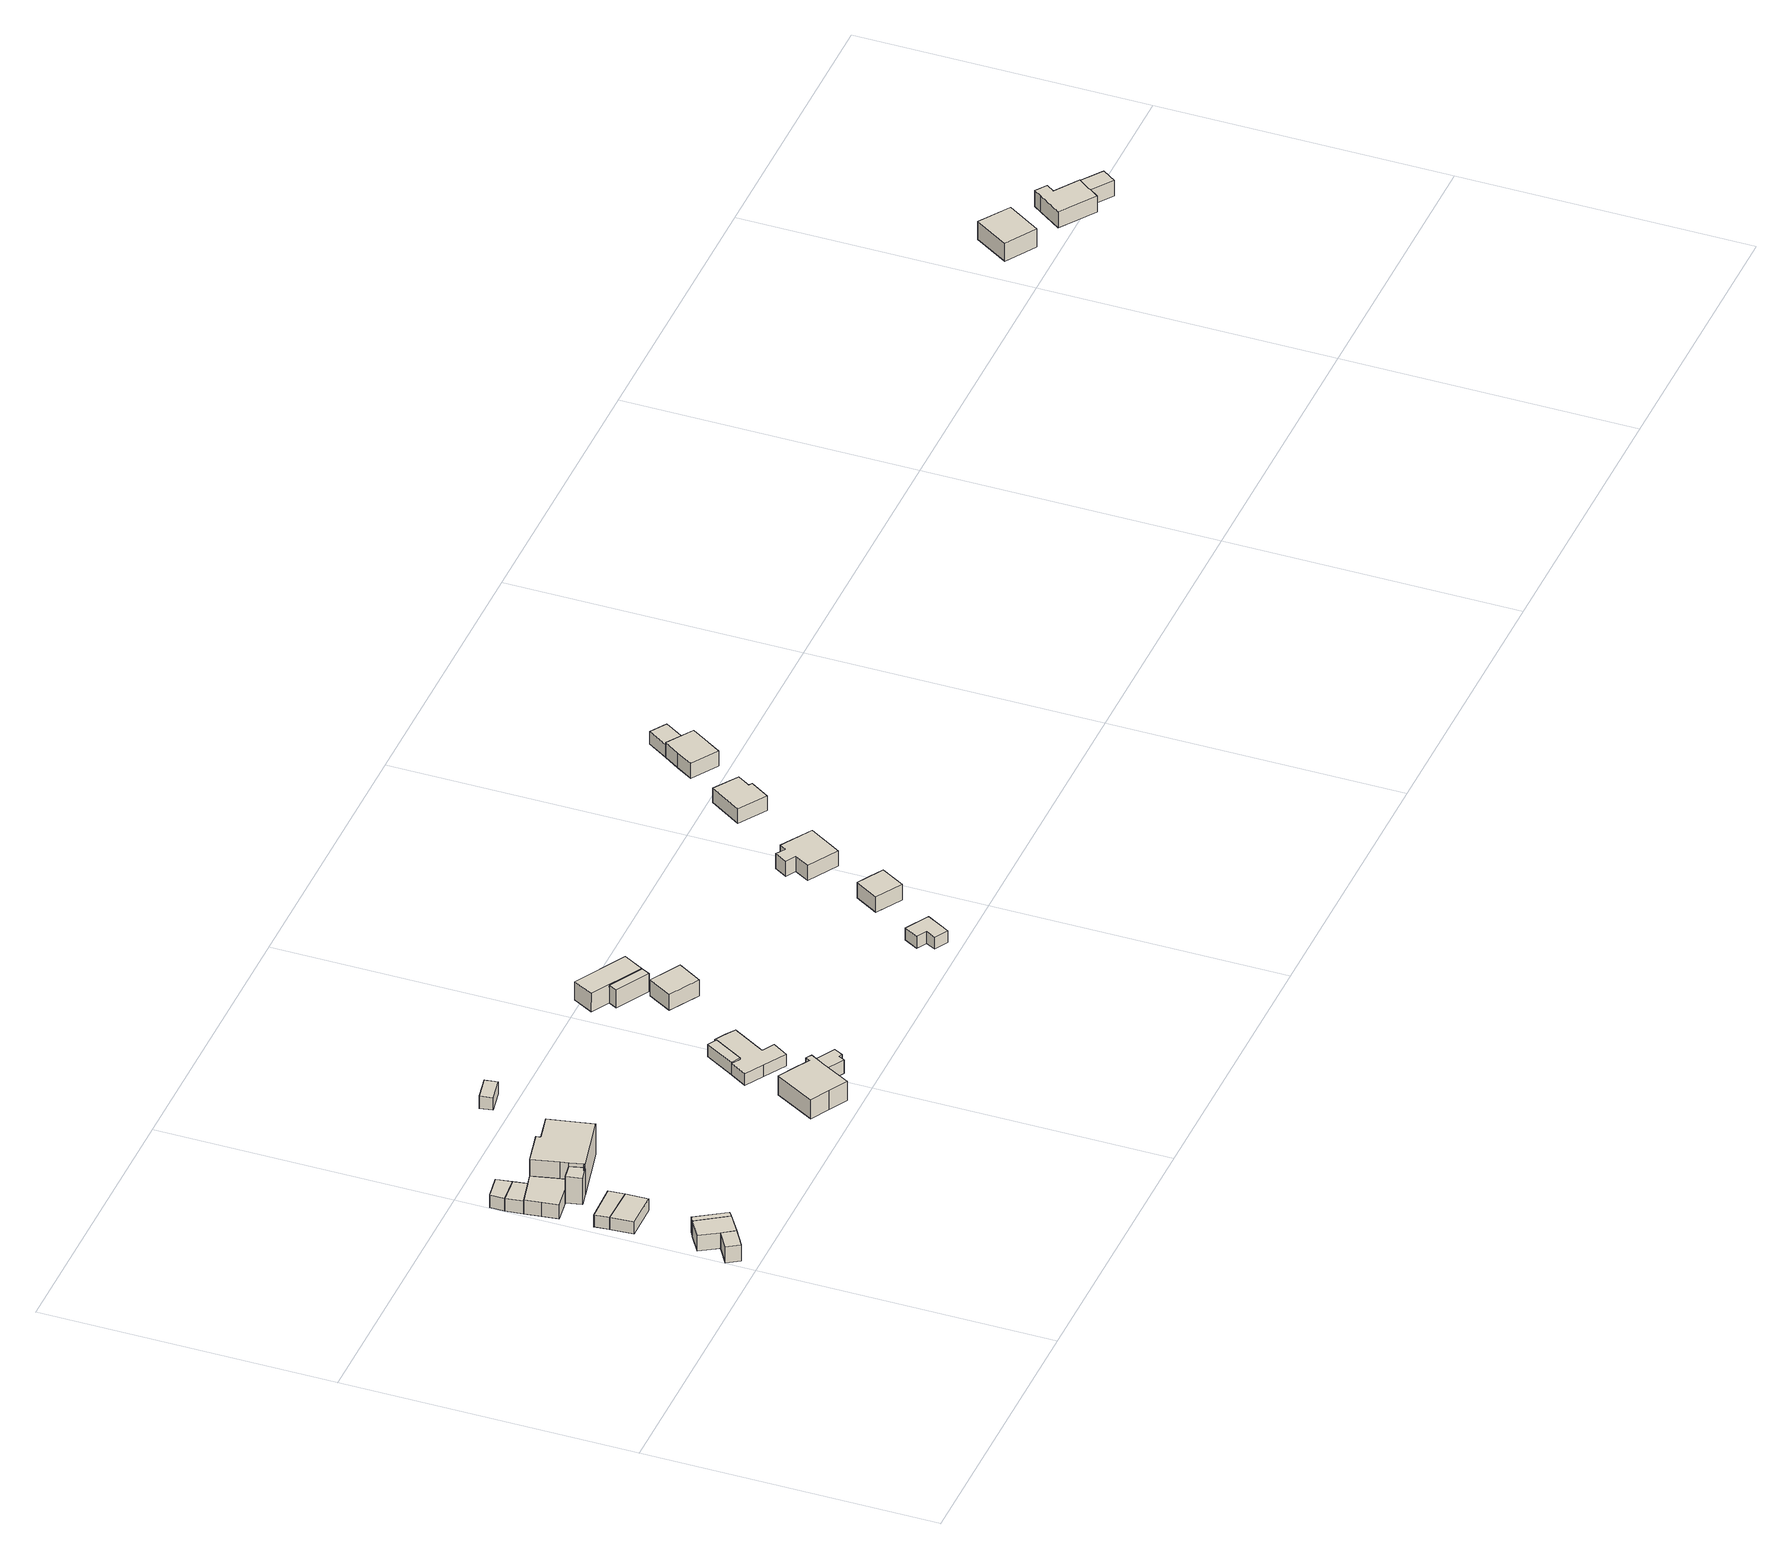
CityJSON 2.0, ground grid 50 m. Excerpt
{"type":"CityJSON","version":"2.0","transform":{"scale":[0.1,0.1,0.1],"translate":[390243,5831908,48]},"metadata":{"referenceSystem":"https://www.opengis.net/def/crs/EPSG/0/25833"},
"CityObjects":{
"building1":{"type":"Building","attributes":{"Gemeindeschluessel":"11000003","BezugspunktDach":"2200","function":"51009_1610","measuredHeight":3.11,"storeysAboveGround":0},"address":[{"country":"Germany","locality":"Berlin"}],"geometry":[{"type":"Solid","lod":"1","boundaries":[[[[0,1,2,3]],[[4,5,6,7]],[[4,7,3,2]],[[5,4,2,1]],[[6,5,1,0]],[[7,6,0,3]]]]}]},
"building2":{"type":"Building","attributes":{"Gemeindeschluessel":"11000003","BezugspunktDach":"2200","function":"31001_1312","measuredHeight":3,"storeysAboveGround":1},"address":[{"country":"Germany","locality":"Berlin","thoroughfareNumber":"1","thoroughfareName":"Köppchenseeweg"}],"geometry":[{"type":"Solid","lod":"1","boundaries":[[[[2,1,8,9,10]],[[11,12,13,14,15]],[[11,15,10,9]],[[12,11,9,8]],[[13,12,8,1]],[[14,13,1,2]],[[15,14,2,10]]]]}]},
"building3":{"type":"Building","attributes":{"Gemeindeschluessel":"11000003","BezugspunktDach":"2200","function":"51009_1610","measuredHeight":2.91,"storeysAboveGround":0},"address":[{"country":"Germany","locality":"Berlin"}],"geometry":[{"type":"Solid","lod":"1","boundaries":[[[[8,16,17,9]],[[18,19,20,21]],[[18,21,9,17]],[[19,18,17,16]],[[20,19,16,8]],[[21,20,8,9]]]]}]},
"building4":{"type":"Building","attributes":{"Gemeindeschluessel":"11000003","BezugspunktDach":"2200","function":"31001_2723","measuredHeight":2.27,"storeysAboveGround":1},"address":[{"country":"Germany","locality":"Berlin","thoroughfareNumber":"3 (4)","thoroughfareName":"Köppchenseeweg"}],"geometry":[{"type":"Solid","lod":"1","boundaries":[[[[22,23,24,25]],[[26,27,28,29]],[[26,29,25,24]],[[27,26,24,23]],[[28,27,23,22]],[[29,28,22,25]]]]}]},
"building5":{"type":"Building","attributes":{"Gemeindeschluessel":"11000003","BezugspunktDach":"2200","function":"31001_2463","measuredHeight":2.27,"storeysAboveGround":1},"address":[{"country":"Germany","locality":"Berlin","thoroughfareNumber":"3 (1)","thoroughfareName":"Köppchenseeweg"}],"geometry":[{"type":"Solid","lod":"1","boundaries":[[[[25,24,30,31]],[[32,26,29,33]],[[32,33,31,30]],[[26,32,30,24]],[[29,26,24,25]],[[33,29,25,31]]]]}]},
"building6":{"type":"Building","attributes":{"Gemeindeschluessel":"11000003","BezugspunktDach":"2200","function":"51009_1610","measuredHeight":2.43,"storeysAboveGround":0},"address":[{"country":"Germany","locality":"Berlin"}],"geometry":[{"type":"Solid","lod":"1","boundaries":[[[[34,35,36,37]],[[38,39,40,41]],[[38,41,37,36]],[[39,38,36,35]],[[40,39,35,34]],[[41,40,34,37]]]]}]},
"building7":{"type":"Building","attributes":{"Gemeindeschluessel":"11000003","BezugspunktDach":"2200","function":"51009_1610","measuredHeight":5.03,"storeysAboveGround":0},"address":[{"country":"Germany","locality":"Berlin"}],"geometry":[{"type":"Solid","lod":"1","boundaries":[[[[42,43,44,45,46,47]],[[48,49,50,51,52,53]],[[48,53,47,46]],[[49,48,46,45]],[[50,49,45,44]],[[51,50,44,43]],[[52,51,43,42]],[[53,52,42,47]]]]}]},
"building8":{"type":"Building","attributes":{"Gemeindeschluessel":"11000003","function":"31001_1010"},"address":[{"country":"Germany","locality":"Berlin","thoroughfareNumber":"3","thoroughfareName":"Köppchenseeweg"}],"children":["building8-1","building8-2","building8-3"]},
"building8-1":{"type":"BuildingPart","attributes":{"BezugspunktDach":"2200","measuredHeight":6.96,"storeysAboveGround":1},"parents":["building8"],"geometry":[{"type":"MultiSurface","lod":"1","boundaries":[[[54,55,56,57,58,59,60,61,62,63,64]],[[65,66,67,68,69,70,71,72,73,74,75]],[[65,75,64,63]],[[66,65,63,62]],[[67,66,62,61]],[[68,67,61,60]],[[69,68,60,59]],[[70,69,59,58]],[[71,70,58,57]],[[72,71,57,56]],[[73,72,56,55]],[[76,77,73,55,54]],[[75,78,79,76,54,64]],[[74,73,77,76]],[[80,79,78,75]],[[80,74,76,79]]]}]},
"building8-2":{"type":"BuildingPart","attributes":{"BezugspunktDach":"2200","measuredHeight":2.47,"storeysAboveGround":1},"parents":["building8"],"geometry":[{"type":"MultiSurface","lod":"1","boundaries":[[[81,82,35,34]],[[39,83,84,40]],[[39,40,34,35]],[[83,39,35,82]],[[40,84,81,34]],[[85,84,83,86,82,81]]]}]},
"building8-3":{"type":"BuildingPart","attributes":{"BezugspunktDach":"2200","measuredHeight":3.69,"storeysAboveGround":1},"parents":["building8"],"geometry":[{"type":"MultiSurface","lod":"1","boundaries":[[[87,88,89,77,79,78,90,91]],[[83,75,80,73,92,93,94,84]],[[95,82,81,84,91,90]],[[75,83,90,78]],[[92,73,77,89]],[[93,92,89,88]],[[94,93,88,87]],[[84,94,87,91]],[[83,84,81,82,95]],[[80,75,78,79]],[[74,76,77,73]],[[80,79,76,74]]]}]},
"building9":{"type":"Building","attributes":{"Gemeindeschluessel":"11000003","BezugspunktDach":"2200","function":"51009_1610","measuredHeight":2.39,"storeysAboveGround":0},"address":[{"country":"Germany","locality":"Berlin"}],"geometry":[{"type":"Solid","lod":"1","boundaries":[[[[96,97,98,99]],[[100,101,102,103]],[[100,103,99,98]],[[101,100,98,97]],[[102,101,97,96]],[[103,102,96,99]]]]}]},
"building10":{"type":"Building","attributes":{"Gemeindeschluessel":"11000003","function":"31001_1312"},"address":[{"country":"Germany","locality":"Berlin","thoroughfareNumber":"7","thoroughfareName":"Lübarser Weg"}],"children":["building10-1","building10-2"]},
"building10-1":{"type":"BuildingPart","attributes":{"BezugspunktDach":"2200","measuredHeight":4.54,"storeysAboveGround":1},"parents":["building10"],"geometry":[{"type":"MultiSurface","lod":"1","boundaries":[[[104,105,106,107,108,109,110,111,112]],[[113,114,115,116,117,118,119,120,121]],[[113,121,112,111]],[[114,113,111,110]],[[115,114,110,109]],[[116,115,109,108]],[[117,116,108,107]],[[122,123,107,106]],[[119,118,106,105]],[[120,119,105,104]],[[121,120,104,112]],[[118,117,123,122]]]}]},
"building10-2":{"type":"BuildingPart","attributes":{"BezugspunktDach":"2200","measuredHeight":2.6,"storeysAboveGround":1},"parents":["building10"],"geometry":[{"type":"Solid","lod":"1","boundaries":[[[[124,125,126,127,123,122]],[[117,128,129,130,131,118]],[[128,117,123,127]],[[129,128,127,126]],[[130,129,126,125]],[[131,130,125,124]],[[118,131,124,122]],[[118,122,123,117]]]]}]},
"building11":{"type":"Building","attributes":{"Gemeindeschluessel":"11000003","BezugspunktDach":"2200","function":"31001_1312","measuredHeight":3.12,"storeysAboveGround":1},"address":[{"country":"Germany","locality":"Berlin","thoroughfareNumber":"9","thoroughfareName":"Lübarser Weg"}],"geometry":[{"type":"Solid","lod":"1","boundaries":[[[[132,133,134,135,136,137,138,139,140,141,142]],[[143,144,145,146,147,148,149,150,151,152,153]],[[143,153,142,141]],[[144,143,141,140]],[[145,144,140,139]],[[146,145,139,138]],[[147,146,138,137]],[[148,147,137,136]],[[149,148,136,135]],[[150,149,135,134]],[[151,150,134,133]],[[152,151,133,132]],[[153,152,132,142]]]]}]},
"building12":{"type":"Building","attributes":{"Gemeindeschluessel":"11000003","BezugspunktDach":"2200","function":"51009_1610","measuredHeight":2.81,"storeysAboveGround":0},"address":[{"country":"Germany","locality":"Berlin"}],"geometry":[{"type":"Solid","lod":"1","boundaries":[[[[154,155,156,157]],[[158,145,144,143]],[[158,143,157,156]],[[145,158,156,155]],[[144,145,155,154]],[[143,144,154,157]]]]}]},
"building13":{"type":"Building","attributes":{"Gemeindeschluessel":"11000003","BezugspunktDach":"2200","function":"31001_1312","measuredHeight":3.77,"storeysAboveGround":1},"address":[{"country":"Germany","locality":"Berlin","thoroughfareNumber":"11","thoroughfareName":"Lübarser Weg"}],"geometry":[{"type":"Solid","lod":"1","boundaries":[[[[159,160,161,162]],[[163,164,165,166]],[[163,166,162,161]],[[164,163,161,160]],[[165,164,160,159]],[[166,165,159,162]]]]}]},
"building14":{"type":"Building","attributes":{"Gemeindeschluessel":"11000003","function":"31001_1010"},"address":[{"country":"Germany","locality":"Berlin","thoroughfareNumber":"1","thoroughfareName":"Heidekrautbahnring"}],"children":["building14-1","building14-2"]},
"building14-1":{"type":"BuildingPart","attributes":{"BezugspunktDach":"2200","measuredHeight":3.48,"storeysAboveGround":1},"parents":["building14"],"geometry":[{"type":"MultiSurface","lod":"1","boundaries":[[[167,168,169,170]],[[171,172,173,174]],[[171,174,170,169]],[[172,171,169,168]],[[173,172,168,167]],[[174,175,176,167,170]],[[173,167,176,175]]]}]},
"building14-2":{"type":"BuildingPart","attributes":{"BezugspunktDach":"2200","measuredHeight":3.48,"storeysAboveGround":1},"parents":["building14"],"geometry":[{"type":"Solid","lod":"1","boundaries":[[[[177,167,176,178]],[[175,173,179,180]],[[175,180,178,176]],[[179,173,167,177]],[[180,179,177,178]],[[175,176,167,173]]]]}]},
"building15":{"type":"Building","attributes":{"Gemeindeschluessel":"11000003","BezugspunktDach":"2200","function":"31001_1312","measuredHeight":2.3,"storeysAboveGround":1},"address":[{"country":"Germany","locality":"Berlin","thoroughfareNumber":"10","thoroughfareName":"Lübarser Weg"}],"geometry":[{"type":"Solid","lod":"1","boundaries":[[[[181,182,183,184,185,186]],[[187,188,189,190,191,192]],[[187,192,186,185]],[[188,187,185,184]],[[189,188,184,183]],[[190,189,183,182]],[[191,190,182,181]],[[192,191,181,186]]]]}]},
"building16":{"type":"Building","attributes":{"Gemeindeschluessel":"11000003","BezugspunktDach":"2200","function":"31001_1312","measuredHeight":3.42,"storeysAboveGround":1},"address":[{"country":"Germany","locality":"Berlin","thoroughfareNumber":"12","thoroughfareName":"Lübarser Weg"}],"geometry":[{"type":"Solid","lod":"1","boundaries":[[[[193,194,195,196,197]],[[198,199,200,201,202]],[[198,202,197,196]],[[199,198,196,195]],[[200,199,195,194]],[[201,200,194,193]],[[202,201,193,197]]]]}]},
"building17":{"type":"Building","attributes":{"Gemeindeschluessel":"11000003","BezugspunktDach":"2200","function":"31001_1312","measuredHeight":2.82,"storeysAboveGround":1},"address":[{"country":"Germany","locality":"Berlin","thoroughfareNumber":"14","thoroughfareName":"Lübarser Weg"}],"geometry":[{"type":"Solid","lod":"1","boundaries":[[[[203,204,205,206,207,208,209,210]],[[211,212,213,214,215,216,217,218]],[[211,218,210,209]],[[212,211,209,208]],[[213,212,208,207]],[[214,213,207,206]],[[215,214,206,205]],[[216,215,205,204]],[[217,216,204,203]],[[218,217,203,210]]]]}]},
"building18":{"type":"Building","attributes":{"Gemeindeschluessel":"11000003","BezugspunktDach":"2200","function":"31001_1312","measuredHeight":2.89,"storeysAboveGround":1},"address":[{"country":"Germany","locality":"Berlin","thoroughfareNumber":"16","thoroughfareName":"Lübarser Weg"}],"geometry":[{"type":"Solid","lod":"1","boundaries":[[[[219,220,221,222,223,224]],[[225,226,227,228,229,230]],[[225,230,224,223]],[[226,225,223,222]],[[227,226,222,221]],[[228,227,221,220]],[[229,228,220,219]],[[230,229,219,224]]]]}]},
"building19":{"type":"Building","attributes":{"Gemeindeschluessel":"11000003","function":"31001_1312"},"address":[{"country":"Germany","locality":"Berlin","thoroughfareNumber":"18","thoroughfareName":"Lübarser Weg"}],"children":["building19-1","building19-2"]},
"building19-1":{"type":"BuildingPart","attributes":{"BezugspunktDach":"2200","measuredHeight":3.48,"storeysAboveGround":1},"parents":["building19"],"geometry":[{"type":"MultiSurface","lod":"1","boundaries":[[[231,232,233,234,235]],[[236,237,238,239,240]],[[236,240,235,234]],[[237,236,234,233]],[[238,237,241,242,243,233,232]],[[239,238,232,231]],[[240,239,231,235]],[[243,242,241,237]]]}]},
"building19-2":{"type":"BuildingPart","attributes":{"BezugspunktDach":"2200","measuredHeight":2.37,"storeysAboveGround":1},"parents":["building19"],"geometry":[{"type":"MultiSurface","lod":"1","boundaries":[[[242,244,245,243]],[[246,247,241,237]],[[246,237,243,245]],[[247,246,245,244]],[[241,247,244,242]],[[248,237,241,242,243]]]}]},
"building20":{"type":"Building","attributes":{"Gemeindeschluessel":"11000003","BezugspunktDach":"2200","function":"31001_1312","measuredHeight":3.89,"storeysAboveGround":1},"address":[{"country":"Germany","locality":"Berlin","thoroughfareNumber":"29","thoroughfareName":"Reppfuhlring"}],"geometry":[{"type":"Solid","lod":"1","boundaries":[[[[249,250,251,252,253]],[[254,255,256,257,258]],[[254,258,253,252]],[[255,254,252,251]],[[256,255,251,250]],[[257,256,250,249]],[[258,257,249,253]]]]}]},
"building21":{"type":"Building","attributes":{"Gemeindeschluessel":"11000003","function":"31001_1312"},"address":[{"country":"Germany","locality":"Berlin","thoroughfareNumber":"27","thoroughfareName":"Reppfuhlring"}],"children":["building21-1","building21-2"]},
"building21-1":{"type":"BuildingPart","attributes":{"BezugspunktDach":"2200","measuredHeight":3.69,"storeysAboveGround":1},"parents":["building21"],"geometry":[{"type":"MultiSurface","lod":"1","boundaries":[[[259,260,261,262,263,264,265,266,267]],[[268,269,270,271,272,273,274,275,276]],[[268,276,267,266]],[[269,268,266,265]],[[270,269,265,264]],[[271,270,264,263]],[[272,271,263,262]],[[277,278,272,262,261]],[[274,273,261,260],[279,277,273,274]],[[275,274,260,259]],[[276,275,259,267]],[[273,272,278,277]],[[277,279,274,273]]]}]},
"building21-2":{"type":"BuildingPart","attributes":{"BezugspunktDach":"2200","measuredHeight":3.02,"storeysAboveGround":1},"parents":["building21"],"geometry":[{"type":"MultiSurface","lod":"1","boundaries":[[[280,281,278,279]],[[272,282,283,274]],[[274,273,284]],[[282,272,278,281]],[[283,282,281,280]],[[274,283,280,279]],[[284,273,277,278,272]],[[279,277,273,274]]]}]}
},
"vertices":[
[13,29,38],[45,49,38],[31,70,38],[0,50,38],[31,70,7],[45,49,7],[13,29,7],[0,50,7],
[77,70,38],[43,122,38],[11,101,38],[43,122,8],[77,70,8],[45,49,8],[31,70,8],[11,101,8],
[85,76,38],[52,127,38],[52,127,9],[85,76,9],[77,70,9],[43,122,9],
[18,208,30],[82,209,30],[81,247,30],[15,248,30],[81,247,7],[82,209,7],[18,208,7],[15,248,7],
[78,275,30],[13,273,30],[78,275,7],[13,273,7],
[3,417,30],[47,421,30],[43,448,30],[3,442,30],[43,448,5],[47,421,5],[3,417,5],[3,442,5],
[61,310,57],[85,315,57],[84,317,57],[87,318,57],[81,341,57],[55,337,57],[81,341,6],[87,318,6],[84,317,6],[85,315,6],[61,310,6],[55,337,6],
[79,354,64],[81,341,64],[87,318,64],[84,317,64],[85,315,64],[189,338,64],[181,377,64],[173,415,64],[127,405,64],[126,413,64],[68,401,64],[126,413,5],[127,405,5],[173,415,5],[181,377,5],[189,338,5],[85,315,5],[84,317,5],[87,318,5],[81,341,5],[79,354,5],[68,401,5],[79,354,32],[81,341,32],[68,401,32],[75,371,32],[75,371,5],
[7,387,30],[51,397,30],[51,397,5],[7,387,5],[7,387,19],[51,397,8],
[11,359,32],[15,331,32],[55,337,32],[51,397,32],[7,387,32],[55,337,5],[15,331,5],[11,359,5],[51,397,17],
[224,521,40],[265,529,40],[261,551,40],[220,543,40],[261,551,16],[265,529,16],[224,521,16],[220,543,16],
[401,33,62],[433,15,62],[461,65,62],[476,91,62],[466,97,62],[462,89,62],[440,102,62],[408,120,62],[369,51,62],[408,120,25],[440,102,25],[462,89,25],[466,97,25],[476,91,25],[461,65,25],[433,15,25],[401,33,25],[369,51,25],[461,65,51],[476,91,51],
[496,45,51],[502,56,51],[508,53,51],[516,68,51],[516,68,25],[508,53,25],[502,56,25],[496,45,25],
[444,158,47],[482,135,47],[499,162,47],[478,174,47],[512,231,47],[495,242,47],[478,252,47],[475,248,47],[445,197,47],[430,206,47],[412,177,47],[430,206,25],[445,197,25],[475,248,25],[478,252,25],[495,242,25],[512,231,25],[478,174,25],[499,162,25],[482,135,25],[444,158,25],[412,177,25],
[445,197,49],[475,248,49],[460,257,49],[430,206,49],[460,257,25],
[594,323,61],[619,364,61],[567,394,61],[543,353,61],[567,394,30],[619,364,30],[594,323,30],[543,353,30],
[589,416,61],[609,451,61],[520,501,61],[501,466,61],[520,501,26],[609,451,26],[589,416,26],[501,466,26],[532,448,26],[532,448,61],
[581,401,61],[524,433,61],[581,401,26],[524,433,26],
[832,38,64],[823,21,64],[846,8,64],[869,49,64],[829,72,64],[815,48,64],[829,72,41],[869,49,41],[846,8,41],[823,21,41],[832,38,41],[815,48,41],
[920,112,73],[944,153,73],[922,166,73],[900,179,73],[876,139,73],[900,179,43],[922,166,43],[944,153,43],[920,112,43],[876,139,43],
[932,293,69],[917,268,69],[969,237,69],[1004,294,69],[951,326,69],[944,315,69],[928,325,69],[915,303,69],[928,325,40],[944,315,40],[951,326,40],[1004,294,40],[969,237,40],[917,268,40],[932,293,40],[915,303,40],
[1058,389,71],[1080,423,71],[1074,426,71],[1088,448,71],[1047,475,71],[1011,420,71],[1047,475,43],[1088,448,43],[1074,426,43],[1080,423,43],[1058,389,43],[1011,420,43],
[1131,498,77],[1167,553,77],[1122,582,77],[1104,555,77],[1086,527,77],[1104,555,48],[1122,582,48],[1167,553,48],[1131,498,48],[1086,527,48],[1150,564,48],[1150,564,72],[1122,582,72],
[1173,600,72],[1145,618,72],[1145,618,48],[1173,600,48],[1122,582,65],
[2549,518,81],[2586,576,81],[2560,593,81],[2534,610,81],[2497,551,81],[2534,610,46],[2560,593,46],[2586,576,46],[2549,518,46],[2497,551,46],
[2668,464,75],[2680,480,75],[2682,484,75],[2697,504,75],[2656,532,75],[2666,546,75],[2647,559,75],[2637,546,75],[2609,506,75],[2637,546,44],[2647,559,44],[2666,546,44],[2656,532,44],[2697,504,44],[2682,484,44],[2680,480,44],[2668,464,44],[2609,506,44],[2682,484,74],[2697,504,74],[2680,480,74],
[2716,454,74],[2733,478,74],[2733,478,44],[2716,454,44],[2691,496,44]
]}
